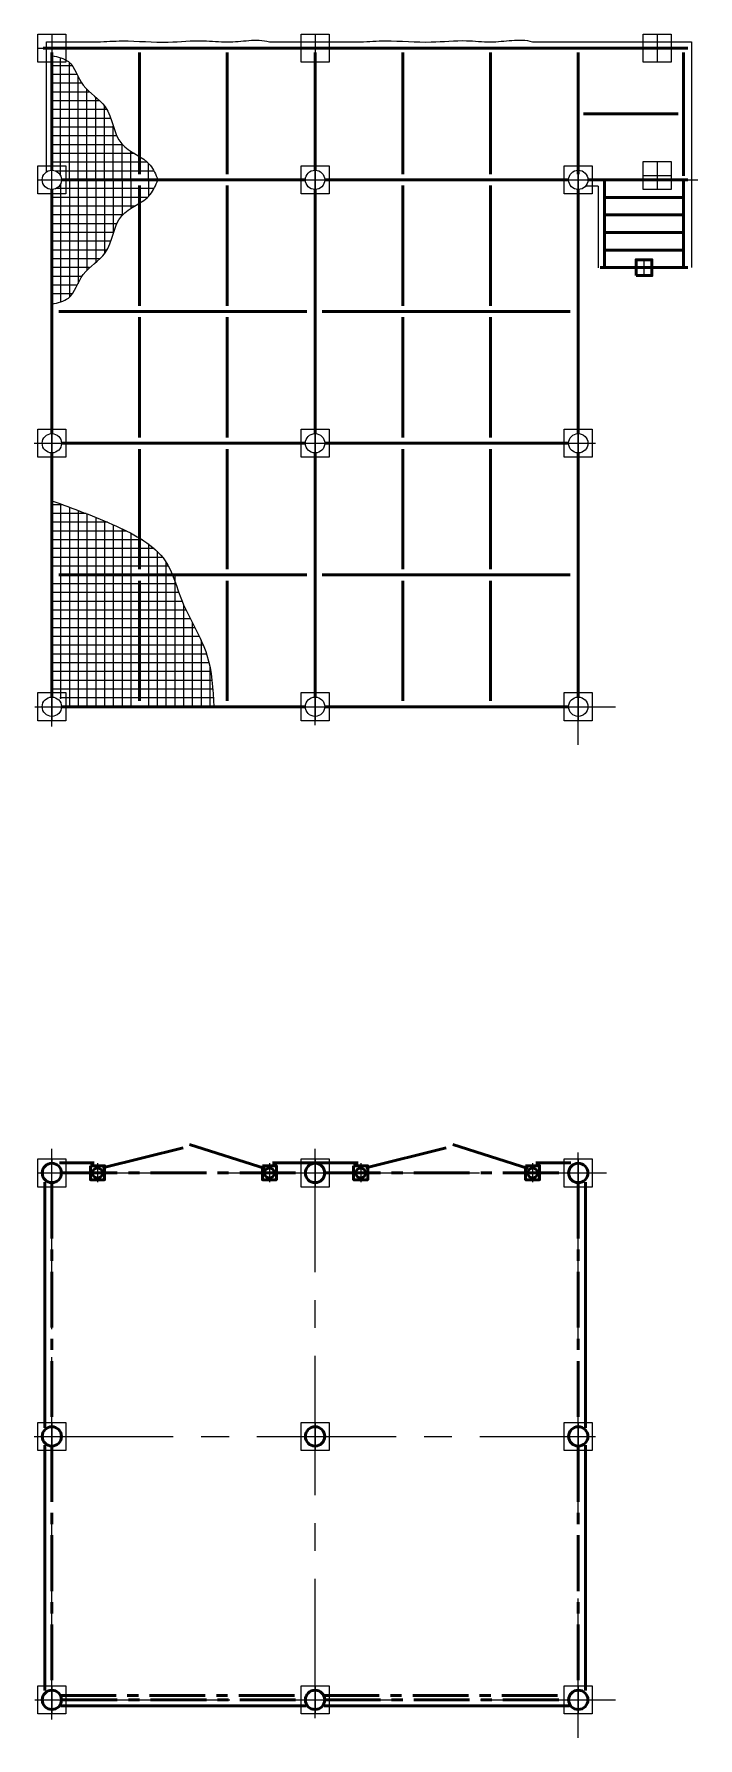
# Model space of a CAD drawing. Header units: millimetres. Extents: x -15843 to 52186, y -12703 to 19750.
# Drawn here: x -203 to 7364, y -11743 to 7660 of the extents above; entities that cross this region are included whole.
import ezdxf

# ---------------------------------------------------------------- set-up
doc = ezdxf.new("R2010")
doc.units = ezdxf.units.MM
doc.linetypes.add('осевая', pattern=[50.800000000000004, 31.75, -6.35, 6.35, -6.35])
for name, color, linetype, lineweight in [('АС Панели', 7, 'Continuous', 20), ('АС_Ригели стеновые', 7, 'Continuous', 20), ('АС_Сваи', 7, 'Continuous', 20)]:
    doc.layers.add(name, color=color, linetype=linetype, lineweight=lineweight)
doc.linetypes.add('ограждение1', pattern='A,6.35,-2.54,[133,ltypeshp.shx,S=2.54,R=0,X=-2.54,Y=0],-2.54,25.4', length=36.83)

msp = doc.modelspace()

# ---------------------------------------------------------------- linework, layer by layer
at = {"layer": 'АС Панели', "lineweight": 50, "ltscale": 100}
for points in [[(577.6271034668898, -5253.029414072167), (1495.823711092176, -5021.69075690872)], [(2429.506870909798, -5259.73177811678), (1570.534296852478, -4986.172481985079)], [(3577.62710346689, -5253.029414072167), (4495.823711092176, -5021.69075690872)], [(5429.506870909798, -5259.73177811678), (4570.534296852478, -4986.172481985079)], [(85.62321915655048, -5193.068117952527), (483.5067435007077, -5193.068117952527)], [(2515.223514965648, -5193.068117952527), (3493.060159062356, -5193.068117952527)], [(5914.37678084345, -5193.068117952527), (5516.493256499292, -5193.068117952527)], [(-81.68289189322968, -8211.398807124919), (-81.68289189322968, -5416.166981506423)], [(6081.68289189323, -8211.398807124919), (6081.68289189323, -5416.166981506423)], [(-81.68289189322968, -8408.61561368611), (-81.68289189322968, -11203.84743930461)], [(6081.68289189323, -8408.61561368611), (6081.68289189323, -11203.84743930461)], [(101.320002525259, -11378.73436571932), (2896.921627722157, -11378.73436571932)], [(5898.679997474741, -11378.73436571932), (3103.078372277843, -11378.73436571932)]]:
    msp.add_lwpolyline(points, dxfattribs=at)
at = {"layer": 'АС_Ригели стеновые', "linetype": 'осевая', "lineweight": 50, "ltscale": 20}
for points in [[(0, -5420.007210405513), (0, -8200.007210405514)], [(110, -5310.007210405514), (2890, -5310.007210405514)], [(3110, -5310.007210405514), (5890.011824418441, -5310.007210405514)], [(6000.011824418441, -5420.007210405514), (6000.011824418441, -8200.007210405514)], [(6.417695318214628e-17, -8420.007210405514), (6.735334946023075e-15, -11200.00721040551)], [(6000.011824418441, -8420.007210405514), (6000.011824418441, -11200.00721040551)], [(97.50446480535577, -11259.08688692833), (2902.495535194645, -11259.08688692833)], [(110, -11310.00721040551), (2890, -11310.00721040551)], [(3097.504464805356, -11259.08688692833), (5902.507359613086, -11259.08688692833)], [(3110, -11310.00721040551), (5890.011824418441, -11310.00721040551)]]:
    msp.add_lwpolyline(points, dxfattribs=at)
at = {"layer": 'АС_Сваи', "linetype": 'ограждение1', "ltscale": 15}
for p, q in [((-59.50645837451811, 6092.514763209564), (-59.50645837451811, 7570.233746229002)), ((-59.50645837451811, 7570.233746229002), (519.9999999999999, 7570.233746229002)), ((2480, 7570.233746229002), (3520, 7570.233746229002)), ((5480, 7570.233746229002), (7289.140851751611, 7570.233746229002)), ((7289.14085175161, 7570.233746229002), (7289.14085175161, 5929.000314237608))]:
    msp.add_line(p, q, dxfattribs=at)
at = {"layer": 'АС_Сваи', "linetype": 'ограждение1', "ltscale": 10}
for p, q in [((6225.975888051005, 5929.000314237608), (6225.975888051005, 4998.216736171933)), ((7289.14085175161, 5929.000314237608), (7289.14085175161, 5000))]:
    msp.add_line(p, q, dxfattribs=at)
at = {"layer": 'АС_Сваи', "ltscale": 100}
for points in [[(-159.9999999999999, 7339.999999999999), (-159.9999999999999, 7659.999999999999), (160.0000000000001, 7659.999999999999), (160.0000000000001, 7339.999999999999), (-159.9999999999999, 7339.999999999999)], [(1.70530256582424e-13, 7659.999999999999), (1.13686837721616e-13, 7339.999999999999)], [(2840, 7340), (2840, 7660), (3160, 7660), (3160, 7340), (2840, 7340)], [(3000, 7660), (3000, 7340)], [(6740, 7340), (6740, 7660), (7060, 7660), (7060, 7340), (6740, 7340)], [(6900, 7660), (6900, 7340)], [(-159.9999999999999, 7499.999999999999), (160.0000000000001, 7499.999999999999)], [(100.0000000000002, 6045.825756949558), (100.0000000000002, 7389.667366464141)], [(2840, 7500), (3160, 7500)], [(6740, 7500), (7060, 7500)], [(232.2751333084262, 7300), (16.06257608952023, 7300)], [(289.6830934082449, 7200), (16.06257608952023, 7200)], [(200.0000000000002, 6018.430560765556), (200.0000000000002, 7336.232716981363)], [(343.2241607206114, 7100), (16.06257608952023, 7100)], [(430.6751270822409, 7000), (16.06257608952023, 7000)], [(300.0000000000002, 6018.430560765556), (300.0000000000002, 7179.186913893405)], [(400.0000000000002, 6018.430560765556), (400.0000000000002, 7029.213961220206)], [(547.0133806650375, 6900), (16.06257608952023, 6900)], [(628.1176950328511, 6800), (16.06257608952023, 6800)], [(500.0000000000002, 6018.430560765556), (500.0000000000002, 6941.096511729085)], [(600.0000000000002, 6018.430560765556), (600.0000000000002, 6842.82613336931)], [(671.5162262543838, 6700), (16.06257608952023, 6700)], [(703.9301898483587, 6600), (16.06257608952023, 6600)], [(700.0000000000002, 6018.430560765556), (700.0000000000002, 6612.283046239271)], [(740.9718730816145, 6500), (16.06257608952023, 6500)], [(800.0000000000002, 6018.430560765556), (800.0000000000002, 6405.529629287084)], [(805.0650884259314, 6400), (16.06257608952023, 6400)], [(941.5804717274583, 6300), (16.06257608952023, 6300)], [(900.0000000000002, 6018.430560765556), (900.0000000000002, 6325.304074794628)], [(6740, 5890.000000000001), (6740, 6210.000000000001), (7060, 6210.000000000001), (7060, 5890.000000000001), (6740, 5890.000000000001)], [(6900, 6210.000000000001), (6900, 5890.000000000001)], [(-160, 5840), (-160, 6160), (160, 6160), (160, 5840), (-160, 5840)], [(0, 6160), (0, 6110)], [(0, 5840), (1.881061702403019e-14, 6160)], [(1090.422569906789, 6200), (16.06257608952023, 6200)], [(1165.40387314898, 6100), (45.82575694955835, 6100)], [(1100, 6018.430560765556), (1100, 6191.02079007395)], [(2840, 5840), (2840, 6160), (3160, 6160), (3160, 5840), (2840, 5840)], [(3000, 6160), (3000, 5840)], [(5840, 5840), (5840, 6160), (6160, 6160), (6160, 5840), (5840, 5840)], [(6000, 6160), (6000, 5840)], [(6740, 6050.000000000001), (7060, 6050.000000000001)], [(-160, 6000), (-110, 6000)], [(-160, 6000), (160, 6000)], [(0, 5890), (0, 5840)], [(1165.40387314898, 5900), (45.82575694955835, 5900)], [(100.0000000000002, 5954.174243050442), (100.0000000000002, 4610.332633535859)], [(110, 6000), (160, 6000)], [(200.0000000000002, 5981.569439234444), (200.0000000000002, 4663.767283018637)], [(300.0000000000002, 5981.569439234444), (300.0000000000002, 4820.813086106595)], [(400.0000000000002, 5981.569439234444), (400.0000000000002, 4970.786038779794)], [(500.0000000000002, 5981.569439234444), (500.0000000000002, 5058.903488270915)], [(600.0000000000002, 5981.569439234444), (600.0000000000002, 5157.17386663069)], [(700.0000000000002, 5981.569439234444), (700.0000000000002, 5387.716953760729)], [(800.0000000000002, 5981.569439234444), (800.0000000000002, 5594.470370712916)], [(900.0000000000002, 5981.569439234444), (900.0000000000002, 5674.695925205372)], [(1100, 5981.569439234444), (1100, 5808.97920992605)], [(2840, 6000), (3160, 6000)], [(5840, 6000), (6160, 6000)], [(6225.975888051005, 5929.000314237608), (6084.029945211765, 5929.000314237608)], [(1090.422569906789, 5800), (16.06257608952023, 5800)], [(941.5804717274583, 5700), (16.06257608952023, 5700)], [(805.0650884259314, 5600), (16.06257608952023, 5600)], [(740.9718730816145, 5500), (16.06257608952023, 5500)], [(703.9301898483587, 5400), (16.06257608952023, 5400)], [(671.5162262543838, 5300), (16.06257608952023, 5300)], [(628.1176950328511, 5200), (16.06257608952023, 5200)], [(547.0133806650375, 5100), (16.06257608952023, 5100)], [(6750, 4910), (6750, 5090), (6840, 5090)], [(430.6751270822409, 5000), (16.06257608952023, 5000)], [(343.2241607206114, 4900), (16.06257608952023, 4900)], [(6660, 5000), (6840, 5000)], [(289.6830934082449, 4800), (16.06257608952023, 4800)], [(232.2751333084262, 4700), (16.06257608952023, 4700)], [(-160, 2840), (-160, 3160), (160, 3160), (160, 2840), (-160, 2840)], [(0, 3160), (0, 2840)], [(2840, 2840), (2840, 3160), (3160, 3160), (3160, 2840), (2840, 2840)], [(3000, 3160), (3000, 2840)], [(5840, 2840), (5840, 3160), (6160, 3160), (6160, 2840), (5840, 2840)], [(6000, 3160), (6000, 2840)], [(-160, 3000), (160, 3000)], [(2840, 3000), (3160, 3000)], [(5840, 3000), (6160, 3000)], [(126.1107017234739, 2300.000000000001), (16.06257608952001, 2300.000000000001)], [(390.6987298907367, 2200.000000000001), (16.06257608952001, 2200.000000000001)], [(100, 2309.610033422071), (100, 1514.015410977183)], [(200, 2272.630475861949), (200, 1514.400175156771)], [(300, 2234.987610752118), (300, 1514.400175156771)], [(400, 2196.356576042979), (400, 1514.400175156771)], [(500, 2156.420486563585), (500, 1514.400175156771)], [(634.7578809211839, 2100.000000000001), (16.06257608952001, 2100.000000000001)], [(853.2159038796106, 2000.000000000001), (16.06257608952001, 2000.000000000001)], [(600, 2114.872812552256), (600, 1514.400175156771)], [(700, 2071.419533642264), (700, 1514.400175156771)], [(800, 2025.699932638483), (800, 1514.400175156771)], [(900, 1976.252854096874), (900, 1514.400175156771)], [(981.5706871179864, 1900.000000000001), (16.06257608952001, 1900.000000000001)], [(981.5706871179864, 1800.000000000001), (16.06257608952001, 1800.000000000001)], [(1032.952354489848, 1900.000000000001), (1016.06257608952, 1900.000000000001)], [(1167.645071237108, 1800.000000000001), (1016.06257608952, 1800.000000000001)], [(1100, 1854.182065320643), (1100, 1515.232813289389)], [(1200, 1770.096502539222), (1200, 1514.400175156771)], [(981.5706871179864, 1700.000000000001), (16.06257608952001, 1700.000000000001)], [(981.5706871179864, 1600.000000000001), (16.41515039745718, 1600.000000000001)], [(1263.441397522372, 1700.000000000001), (1016.06257608952, 1700.000000000001)], [(1328.637168460776, 1600.000000000001), (1016.353583923075, 1600.000000000001)], [(1300, 1648.815491895548), (1300, 1514.400175156771)], [(981.5706871179864, 1400.000000000001), (16.06257608952001, 1400.000000000001)], [(100, 1481.569439234445), (100, 90.08152997726575)], [(200, 1481.569439234445), (200, 14.40017515677053)], [(300, 1481.569439234445), (300, 14.40017515677053)], [(400, 1481.569439234445), (400, 14.40017515677053)], [(500, 1481.569439234445), (500, 14.40017515677053)], [(600, 1481.569439234445), (600, 14.40017515677053)], [(700, 1481.569439234445), (700, 14.40017515677053)], [(800, 1481.569439234445), (800, 14.40017515677053)], [(900, 1481.569439234445), (900, 14.40017515677053)], [(1412.848990436106, 1400.000000000001), (1016.06257608952, 1400.000000000001)], [(1100, 1481.569439234445), (1100, 14.26083392836154)], [(1200, 1481.569439234445), (1200, 14.40017515677053)], [(1300, 1481.569439234445), (1300, 14.40017515677053)], [(1400, 1481.569439234445), (1400, 14.40017515677053)], [(981.5706871179864, 1300.000000000001), (16.06257608952001, 1300.000000000001)], [(981.5706871179864, 1200.000000000001), (16.06257608952001, 1200.000000000001)], [(1447.870048376953, 1300.000000000001), (1016.06257608952, 1300.000000000001)], [(1485.352456863442, 1200.000000000001), (1016.06257608952, 1200.000000000001)], [(1500, 1164.95804215752), (1500, 14.40017515677053)], [(981.5706871179864, 1100.000000000001), (16.06257608952001, 1100.000000000001)], [(981.5706871179864, 1000.000000000001), (16.06257608952001, 1000.000000000001)], [(1529.368043917204, 1100.000000000001), (1016.06257608952, 1100.000000000001)], [(1578.707282590774, 1000.000000000001), (1016.06257608952, 1000.000000000001)], [(981.5706871179864, 900.0000000000009), (16.06257608952001, 900.0000000000009)], [(981.5706871179864, 800.0000000000009), (16.06257608952001, 800.0000000000009)], [(1630.251177838384, 900.0000000000009), (1016.06257608952, 900.0000000000009)], [(1680.509059762528, 800.0000000000009), (1016.06257608952, 800.0000000000009)], [(1600, 958.5497810003347), (1600, 14.40017515677053)], [(981.5706871179864, 700.0000000000009), (16.06257608952001, 700.0000000000009)], [(981.5706871179864, 600.0000000000009), (16.06257608952001, 600.0000000000009)], [(1726.005188390557, 700.0000000000009), (1016.06257608952, 700.0000000000009)], [(1763.670862731592, 600.0000000000009), (1016.06257608952, 600.0000000000009)], [(1700, 758.8394576783688), (1700, 14.40017515677053)], [(981.5706871179864, 500.0000000000009), (16.06257608952001, 500.0000000000009)], [(981.5706871179864, 400.0000000000009), (16.06257608952001, 400.0000000000009)], [(1791.644671079892, 500.0000000000009), (1016.06257608952, 500.0000000000009)], [(1811.379460537973, 400.0000000000009), (1016.06257608952, 400.0000000000009)], [(1800, 461.9532862797405), (1800, 14.40017515677053)], [(981.5706871179864, 300.0000000000009), (16.06257608952001, 300.0000000000009)], [(981.5706871179864, 200.0000000000009), (16.06257608952001, 200.0000000000009)], [(1824.994145541063, 300.0000000000009), (1016.06257608952, 300.0000000000009)], [(1834.265582023175, 200.0000000000009), (1016.06257608952, 200.0000000000009)], [(-160, -160), (-160, 160), (160, 160), (160, -160), (-160, -160)], [(-160, 0), (160, 0)], [(0, 160), (0, -160)], [(981.5706871179864, 100.0000000000009), (90.59545428771526, 100.0000000000009)], [(1840.750144807733, 100.0000000000009), (1016.293712814339, 100.0000000000009)], [(2840, -160), (2840, 160), (3160, 160), (3160, -160), (2840, -160)], [(2840, 0), (3160, 0)], [(3000, 160), (3000, -160)], [(5840, -159.9999999999998), (5840, 160.0000000000002), (6160, 160.0000000000002), (6160, -159.9999999999998), (5840, -159.9999999999998)], [(5840, 2.273736754432321e-13), (6160, 2.273736754432321e-13)], [(6000, 160.0000000000002), (6000, -159.9999999999998)], [(-160, -5470.007210405514), (-160, -5150.007210405514), (160, -5150.007210405514), (160, -5470.007210405514), (-160, -5470.007210405514)], [(0, -5150.007210405514), (0, -5200.007210405514)], [(0, -5470.007210405514), (1.881061702403019e-14, -5150.007210405514)], [(520, -5198.380060381285), (520, -5415.069344818083)], [(2480, -5198.380060381285), (2480, -5415.069344818083)], [(2840, -5470.007210405514), (2840, -5150.007210405514), (3160, -5150.007210405514), (3160, -5470.007210405514), (2840, -5470.007210405514)], [(3000, -5150.007210405514), (3000, -5470.007210405514)], [(3520, -5198.380060381285), (3520, -5415.069344818083)], [(5480, -5198.380060381285), (5480, -5415.069344818083)], [(5840, -5470.007210405514), (5840, -5150.007210405514), (6160, -5150.007210405514), (6160, -5470.007210405514), (5840, -5470.007210405514)], [(6000, -5150.007210405514), (6000, -5470.007210405514)], [(-160, -5310.007210405514), (-110, -5310.007210405514)], [(-160, -5310.007210405514), (160, -5310.007210405514)], [(0, -5420.007210405514), (0, -5470.007210405514)], [(110, -5310.007210405514), (160, -5310.007210405514)], [(2840, -5310.007210405514), (3160, -5310.007210405514)], [(5840, -5310.007210405514), (6160, -5310.007210405514)], [(-160, -8470.007210405514), (-160, -8150.007210405514), (160, -8150.007210405514), (160, -8470.007210405514), (-160, -8470.007210405514)], [(-160, -8310.007210405514), (160, -8310.007210405514)], [(0, -8150.007210405514), (0, -8470.007210405514)], [(2840, -8470.007210405514), (2840, -8150.007210405514), (3160, -8150.007210405514), (3160, -8470.007210405514), (2840, -8470.007210405514)], [(2840, -8310.007210405514), (3160, -8310.007210405514)], [(3000, -8150.007210405514), (3000, -8470.007210405514)], [(5840, -8470.007210405514), (5840, -8150.007210405514), (6160, -8150.007210405514), (6160, -8470.007210405514), (5840, -8470.007210405514)], [(5840, -8310.007210405514), (6160, -8310.007210405514)], [(6000, -8150.007210405514), (6000, -8470.007210405514)], [(-160, -11470.00721040551), (-160, -11150.00721040551), (160, -11150.00721040551), (160, -11470.00721040551), (-160, -11470.00721040551)], [(0, -11150.00721040551), (0, -11470.00721040551)], [(2840, -11470.00721040551), (2840, -11150.00721040551), (3160, -11150.00721040551), (3160, -11470.00721040551), (2840, -11470.00721040551)], [(3000, -11150.00721040551), (3000, -11470.00721040551)], [(5840, -11470.00721040551), (5840, -11150.00721040551), (6160, -11150.00721040551), (6160, -11470.00721040551), (5840, -11470.00721040551)], [(6000, -11150.00721040551), (6000, -11470.00721040551)], [(-160, -11310.00721040551), (160, -11310.00721040551)], [(2840, -11310.00721040551), (3160, -11310.00721040551)], [(5840, -11310.00721040551), (6160, -11310.00721040551)]]:
    msp.add_lwpolyline(points, dxfattribs=at)
at = {"layer": 'АС_Сваи', "lineweight": 50, "ltscale": 100}
for points in [[(-99.99999999999996, 7500), (7250, 7500)], [(0, 7450), (1.587145811402544e-14, 6110)], [(1000, 7450), (1000, 6065.682597017629)], [(2000, 7450), (2000, 6065.682597017629)], [(3000, 7450.000000000001), (3000, 6110.000000000001)], [(4000, 7450), (4000, 6065.682597017629)], [(5000.000000000001, 7450), (5000.000000000001, 6065.682597017629)], [(6000, 7450), (6000, 6065.682597017629)], [(7200, 7450.000000000001), (7200, 6045.934312181373)], [(6058.315663637099, 6750), (7140.421505005099, 6750)], [(0, 3110), (0, 5890)], [(110, 6000), (2890, 6000)], [(999.9999999999997, 5934.614881878224), (999.9999999999997, 4565.385118121776)], [(2000, 5934.614881878224), (2000, 4565.385118121776)], [(3000, 3110), (3000, 5890)], [(5890.011824418441, 6000), (3110, 6000)], [(4000, 5934.614881878224), (4000, 4565.385118121776)], [(5000, 5934.614881878224), (5000, 4565.385118121776)], [(6000, 3109.999999364468), (6000, 5890.000000635531)], [(6110.011824418441, 6000), (7250, 6000)], [(6300, 6000), (6300, 5000)], [(7200, 6000), (7200, 5000)], [(7200, 5800), (6300, 5800)], [(7200, 5600), (6300, 5600)], [(7200, 5400), (6300, 5400)], [(7200, 5200), (6300, 5200)], [(6660, 4910), (6660, 5090), (6840, 5090), (6840, 4910), (6660, 4910)], [(6250, 5000), (7250, 5000)], [(80.68815703294149, 4500), (2907.978950854506, 4500)], [(3080.688157032941, 4500), (5907.978950854506, 4500)], [(1000, 4434.614881878224), (1000, 3065.385118121776)], [(2000, 4434.614881878224), (2000, 3065.385118121776)], [(4000, 4434.614881878224), (4000, 3065.385118121776)], [(5000, 4434.614881878224), (5000, 3065.385118121776)], [(110, 3000), (2890, 3000)], [(999.9999999999997, 2934.614881878224), (999.9999999999997, 1565.385118121776)], [(2000, 2934.614881878224), (2000, 1565.385118121776)], [(5890.011824418441, 3000), (3110, 3000)], [(4000, 2934.614881878224), (4000, 1565.385118121776)], [(5000, 2934.614881878224), (5000, 1565.385118121776)], [(0, 110), (0, 2890)], [(3000, 110), (3000, 2890)], [(6000, 109.9999993644688), (6000, 2890.000000635531)], [(80.68815703294149, 1500.000000000001), (2907.978950854506, 1500.000000000001)], [(1000, 1434.614881878225), (1000, 65.38511812177694)], [(2000, 1434.614881878225), (2000, 65.38511812177694)], [(3080.688157032941, 1500.000000000001), (5907.978950854506, 1500.000000000001)], [(4000, 1434.614881878225), (4000, 65.38511812177671)], [(5000, 1434.614881878225), (5000, 65.38511812177671)], [(110, 9.094947017729282e-13), (2890, 9.094947017729282e-13)], [(5890.011824418441, 9.094947017729282e-13), (3110, 9.094947017729282e-13)], [(440, -5226.724702599684), (600, -5226.724702599684), (600, -5386.724702599684), (440, -5386.724702599684), (440, -5226.724702599684)], [(2400, -5226.724702599684), (2560, -5226.724702599684), (2560, -5386.724702599684), (2400, -5386.724702599684), (2400, -5226.724702599684)], [(3440, -5226.724702599684), (3600, -5226.724702599684), (3600, -5386.724702599684), (3440, -5386.724702599684), (3440, -5226.724702599684)], [(5400, -5226.724702599684), (5560, -5226.724702599684), (5560, -5386.724702599684), (5400, -5386.724702599684), (5400, -5226.724702599684)]]:
    msp.add_lwpolyline(points, dxfattribs=at)
at = {"layer": 'АС_Сваи', "linetype": 'осевая', "ltscale": 50}
for points in [[(0, 6110), (0, 6275.374112545935)], [(3000, -209.3331424130592), (3000, 6275.374112545935)], [(6000, -433.4663966733788), (6000, 6275.374112545935)], [(0, -224.6627307228191), (0, 5890.000000000001)], [(110.0000000000001, 6000), (7364.303207480523, 6000)], [(-203.0868078073254, 3000), (6198.261952992121, 3000)], [(-194.8189063228201, 0), (6424.003254417272, 0)], [(0, -5200.007210405514), (0, -5034.63309785958)], [(3000, -11519.34035281857), (3000, -5034.63309785958)], [(6000, -11743.47360707889), (6000, -5034.63309785958)], [(0, -11534.66994112833), (0, -5420.007210405513)], [(110.0000000000001, -5310.007210405514), (6323.213367977645, -5310.007210405514)], [(-203.0868078073254, -8310.007210405514), (6198.261952992121, -8310.007210405514)], [(-194.8189063228201, -11310.00721040551), (6424.003254417272, -11310.00721040551)]]:
    msp.add_lwpolyline(points, dxfattribs=at)
at = {"layer": 'АС_Сваи', "ltscale": 100}
for centre in [(0, 6000), (3000, 6000), (6000.011824418441, 6000), (0, 3000), (3000, 3000), (6000.011824418441, 3000), (0, 0), (3000, 0), (6000.011824418441, 0)]:
    msp.add_circle(centre, 110, dxfattribs=at)
at = {"layer": 'АС_Сваи', "lineweight": 50, "ltscale": 100}
for centre, radius in [((0, -5310.007210405514), 110), ((3000, -5310.007210405514), 110), ((6000.011824418441, -5310.007210405514), 110), ((520, -5310.007210405514), 57), ((2480, -5310.007210405514), 57), ((3520, -5310.007210405514), 57), ((5480, -5310.007210405514), 57), ((0, -8310.007210405514), 110), ((3000, -8310.007210405514), 110), ((6000.011824418441, -8310.007210405514), 110), ((0, -11310.00721040551), 110), ((3000, -11310.00721040551), 110), ((6000.011824418441, -11310.00721040551), 110)]:
    msp.add_circle(centre, radius, dxfattribs=at)
at = {"layer": 'АС_Сваи', "ltscale": 100}
for points in [[(519.9999999999999, 7570.233746229002), (804.582749043766, 7582.037306145925), (1326.618464245606, 7569.260997764519), (1729.331606142718, 7584.166647306396), (2001.675071030148, 7570.950570725127), (2244.091269440025, 7587.306910965907), (2480, 7570.233746229002), (2482.026402934542, 7569.518320748932)], [(3517.973597065459, 7570.949171709071), (3802.556346109225, 7582.752731625995), (4324.592061311065, 7569.976423244589), (4727.305203208176, 7584.882072786466), (4999.648668095606, 7571.665996205197), (5242.064866505484, 7588.022336445977), (5477.973597065458, 7570.949171709071), (5480, 7570.233746229002)], [(0, 7414.422534063313), (187.9254882641544, 7346.409969223168), (358.0662775487581, 7078.138340601756), (607.6063032960228, 6832.537450741031), (796.6516457091202, 6409.348322999242), (1121.809695098578, 6167.525976738136), (1208.770601715252, 6000)], [(0, 4585.577465936687), (187.9254882641544, 4653.590030776832), (358.0662775487581, 4921.861659398244), (607.6063032960228, 5167.462549258969), (796.6516457091202, 5590.651677000758), (1121.809695098578, 5832.474023261864), (1208.770601715252, 6000)], [(0, 2346.256566290744), (736.1989259300753, 2055.165406213608), (1291.013404591009, 1662.425553323701), (1485.199802591465, 1200.377373379655), (1767.272553517018, 588.8541907537729), (1845.872232221999, 9.094947017729282e-13)]]:
    msp.add_spline(points, degree=3, dxfattribs=at)

doc.saveas('drawing.dxf')
